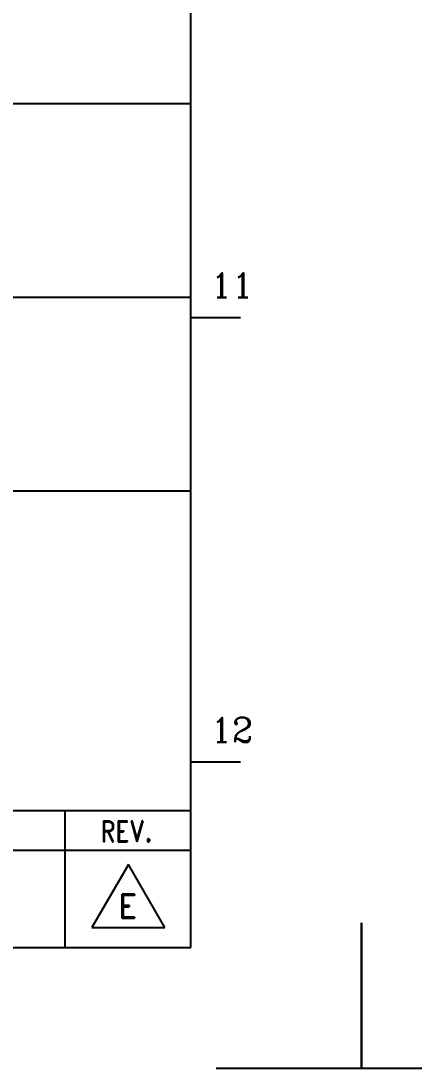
# Model space of a CAD drawing. Header units: millimetres. Extents: x 66027 to 360317, y -114806 to -64032.
# Drawn here: x 134388 to 137826, y -114492 to -105321 of the extents above; entities that cross this region are included whole.
import ezdxf
from ezdxf.enums import TextEntityAlignment as Align

# ---------------------------------------------------------------- set-up
doc = ezdxf.new("R2010")
doc.units = ezdxf.units.MM
doc.header["$LTSCALE"] = 140
doc.layers.add('1', color=7, linetype='Continuous')
doc.layers.add('TAN-TIT', color=30, linetype='Continuous')
doc.styles.add('COM', font='COMPLEX', dxfattribs={"height": 5})
doc.styles.add('RD20', font='ROMAND.SHX', dxfattribs={"width": 0.8, "height": 2})
doc.styles.add('RD6', font='ROMAND.shx', dxfattribs={"width": 0.83, "height": 6})

# ---------------------------------------------------------------- blocks, each defined once
blk = doc.blocks.new('BORDER')
at = {"layer": 'TAN-TIT'}
for p, q in [((232823, 3520), (232823, 164680)), ((193237, 28163), (232823, 28163)), ((193237, 22508), (232823, 22508)), ((232823, 21915), (234266, 21915)), ((193237, 16852), (232823, 16852)), ((232823, 8937), (234266, 8937)), ((193237, 7521), (232823, 7521)), ((229148, 7479), (229148, 3520)), ((232823, 6348), (193237, 6348)), ((231000, 5942), (229939, 4106)), ((232060, 4106), (231000, 5942)), ((232823, 4856), (232823, 4899)), ((229939, 4106), (232060, 4106)), ((4977, 3520), (232823, 3520))]:
    blk.add_line(p, q, dxfattribs=at)
at = {"layer": 'TAN-TIT', "linetype": 'Continuous'}
for p, q in [((0, 4241), (0, 0)), ((237800, 0), (237800, 4241)), ((0, 0), (4241, 0)), ((233559, 0), (237800, 0))]:
    blk.add_line(p, q, dxfattribs=at)
at = {"layer": 'TAN-TIT', "style": 'COM'}
for s, p in [('11', (233400, 22492)), ('12', (233400, 9513))]:
    blk.add_text(s, height=721, dxfattribs=at).set_placement(p)
at = {"layer": 'TAN-TIT', "style": 'RD6', "width": 0.83}
blk.add_text('REV.', height=612, dxfattribs=at).set_placement((230185, 6605))

msp = doc.modelspace()

# ---------------------------------------------------------------- block references
at = {"layer": '1', "xscale": 0.3, "yscale": 0.3, "zscale": 0.3}
for p in [(66027.4, -114492.2), (137367.4, -114492.2)]:
    msp.add_blockref('BORDER', p, dxfattribs=at)

# ---------------------------------------------------------------- texts
at = {"style": 'RD20'}
msp.add_text('E', height=212.1, dxfattribs=at).set_placement((135322, -113180.8), align=Align.CENTER)

doc.saveas('drawing.dxf')
